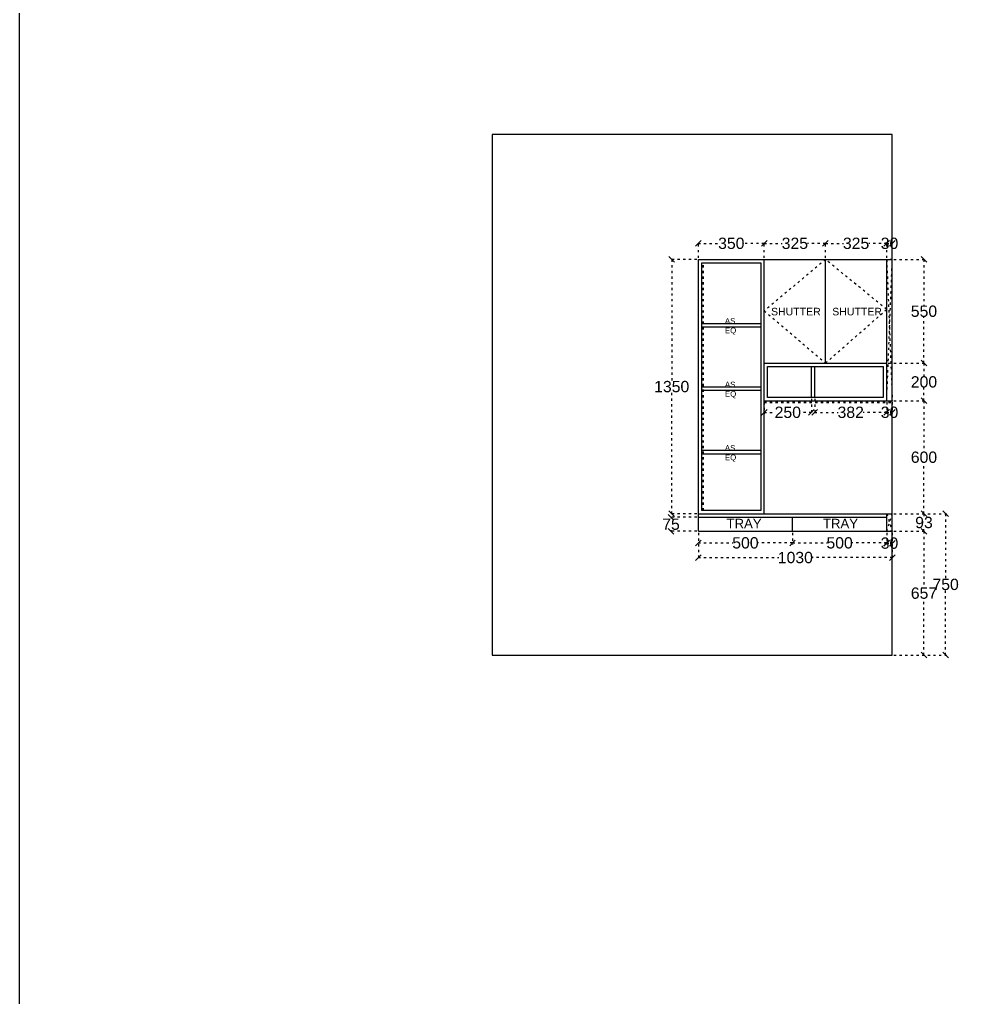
# Model space of a CAD drawing. Header units: millimetres. Extents: x 220712 to 1505573, y -354410 to 241923.
# Drawn here: x 221542 to 226617, y 118905 to 124096 of the extents above; entities that cross this region are included whole.
import ezdxf

# ---------------------------------------------------------------- set-up
doc = ezdxf.new("R2010")
doc.units = ezdxf.units.MM
doc.header["$MEASUREMENT"] = 0
doc.linetypes.add('ACAD_ISO03W100', pattern=[30, 12, -18])
doc.layers.add('Walls', color=253, linetype='Continuous')
doc.layers.add('Words', color=7, linetype='Continuous')
doc.styles.get("Standard").update_dxf_attribs({"font": 'arial.ttf'})
doc.dimstyles.get("Standard").update_dxf_attribs({"dimtxt": 60, "dimasz": 30, "dimexe": 7.75, "dimexo": 8.13, "dimgap": 0.63, "dimtad": 0, "dimtih": 1, "dimtoh": 1, "dimdec": 0, "dimzin": 0, "dimtxsty": 'Standard', "dimblk": 'OBLIQUE', "dimcen": 2.25, "dimclrd": 1, "dimclre": 1, "dimclrt": 1, "dimadec": 0, "dimazin": 0, "dimtfac": 1, "dimtdec": 0, "dimtofl": 0, "dimtmove": 0, "dimatfit": 3, "dimfxl": 1, "dimtolj": 1, "dimtzin": 0, "dimlwd": 30, "dimarcsym": 0})

# ---------------------------------------------------------------- blocks, each defined once
blk = doc.blocks.new('_Oblique')
at = {"color": 0, "linetype": 'ByBlock', "lineweight": -2}
blk.add_line((-0.5, -0.5), (0.5, 0.5), dxfattribs=at)
blk = doc.blocks.new('*D433')
at = {"layer": 'Defpoints', "color": 0, "linetype": 'ACAD_ISO03W100', "transparency": 16777216}
for p in [(225004.1, 122822), (225145.5, 122822), (225145.5, 121472)]:
    blk.add_point(p, dxfattribs=at)
at = {"layer": 'Walls', "color": 1, "linetype": 'ACAD_ISO03W100', "lineweight": -2, "transparency": 16777216}
for p, q in [((225137.4, 122822), (224996.4, 122822)), ((225137.4, 121472), (224996.4, 121472))]:
    blk.add_line(p, q, dxfattribs=at)
at = {"layer": 'Walls', "color": 1, "linetype": 'ACAD_ISO03W100', "lineweight": 30, "transparency": 16777216}
for p, q in [((225004.1, 122822), (225004.1, 122178.3)), ((225004.1, 121472), (225004.1, 122115.7))]:
    blk.add_line(p, q, dxfattribs=at)
at = {"layer": 'Walls', "color": 1, "linetype": 'ACAD_ISO03W100', "lineweight": 30, "transparency": 16777216, "xscale": 30, "yscale": 30, "zscale": 30}
for p, rotation in [((225004.1, 122822), 90), ((225004.1, 121472), 270)]:
    blk.add_blockref('_Oblique', p, dxfattribs=dict(at, rotation=rotation))
at = {"layer": 'Walls', "color": 1, "linetype": 'ACAD_ISO03W100', "transparency": 16777216, "insert": (225004.1, 122147), "char_height": 60, "attachment_point": 5}
blk.add_mtext('\\A1;1350', dxfattribs=at)
blk = doc.blocks.new('*D434')
at = {"layer": 'Defpoints', "color": 0, "linetype": 'ACAD_ISO03W100', "transparency": 16777216}
for p in [(225145.5, 121454), (225000.4, 121379), (225145.5, 121379)]:
    blk.add_point(p, dxfattribs=at)
at = {"layer": 'Walls', "color": 1, "linetype": 'ACAD_ISO03W100', "lineweight": -2, "transparency": 16777216}
for p, q in [((225137.4, 121454), (224992.6, 121454)), ((225137.4, 121379), (224992.6, 121379))]:
    blk.add_line(p, q, dxfattribs=at)
at = {"layer": 'Walls', "color": 1, "linetype": 'ACAD_ISO03W100', "lineweight": 30, "transparency": 16777216}
for p, q in [((225000.4, 121454), (225000.4, 121447.6)), ((225000.4, 121379), (225000.4, 121385.4))]:
    blk.add_line(p, q, dxfattribs=at)
at = {"layer": 'Walls', "color": 1, "linetype": 'ACAD_ISO03W100', "lineweight": 30, "transparency": 16777216, "xscale": 30, "yscale": 30, "zscale": 30}
for p, rotation in [((225000.4, 121454), 90), ((225000.4, 121379), 270)]:
    blk.add_blockref('_Oblique', p, dxfattribs=dict(at, rotation=rotation))
at = {"layer": 'Walls', "color": 1, "linetype": 'ACAD_ISO03W100', "transparency": 16777216, "insert": (225000.4, 121416.5), "char_height": 60, "attachment_point": 5}
blk.add_mtext('\\A1;75', dxfattribs=at)
blk = doc.blocks.new('*D435')
at = {"layer": 'Defpoints', "color": 0, "linetype": 'ACAD_ISO03W100', "transparency": 16777216}
for p in [(225145.5, 121379), (225645.5, 121379), (225645.5, 121317.5)]:
    blk.add_point(p, dxfattribs=at)
at = {"layer": 'Walls', "color": 1, "linetype": 'ACAD_ISO03W100', "lineweight": -2, "transparency": 16777216}
for p, q in [((225145.5, 121370.9), (225145.5, 121309.8)), ((225645.5, 121370.9), (225645.5, 121309.8))]:
    blk.add_line(p, q, dxfattribs=at)
at = {"layer": 'Walls', "color": 1, "linetype": 'ACAD_ISO03W100', "lineweight": 30, "transparency": 16777216}
for p, q in [((225145.5, 121317.5), (225328.7, 121317.5)), ((225645.5, 121317.5), (225462.3, 121317.5))]:
    blk.add_line(p, q, dxfattribs=at)
at = {"layer": 'Walls', "color": 1, "linetype": 'ACAD_ISO03W100', "lineweight": 30, "transparency": 16777216, "xscale": 30, "yscale": 30, "zscale": 30, "rotation": 180}
blk.add_blockref('_Oblique', (225145.5, 121317.5), dxfattribs=at)
at = {"layer": 'Walls', "color": 1, "linetype": 'ACAD_ISO03W100', "lineweight": 30, "transparency": 16777216, "xscale": 30, "yscale": 30, "zscale": 30}
blk.add_blockref('_Oblique', (225645.5, 121317.5), dxfattribs=at)
at = {"layer": 'Walls', "color": 1, "linetype": 'ACAD_ISO03W100', "transparency": 16777216, "insert": (225395.5, 121317.5), "char_height": 60, "attachment_point": 5}
blk.add_mtext('\\A1;500', dxfattribs=at)
blk = doc.blocks.new('*D425')
at = {"layer": 'Defpoints', "color": 0, "linetype": 'ACAD_ISO03W100', "transparency": 16777216}
for p in [(225645.5, 121379), (226145.5, 121379), (225645.5, 121317.5)]:
    blk.add_point(p, dxfattribs=at)
at = {"layer": 'Walls', "color": 1, "linetype": 'ACAD_ISO03W100', "lineweight": -2, "transparency": 16777216}
for p, q in [((225645.5, 121370.9), (225645.5, 121309.8)), ((226145.5, 121370.9), (226145.5, 121309.8))]:
    blk.add_line(p, q, dxfattribs=at)
at = {"layer": 'Walls', "color": 1, "linetype": 'ACAD_ISO03W100', "lineweight": 30, "transparency": 16777216}
for p, q in [((225645.5, 121317.5), (225828.7, 121317.5)), ((226145.5, 121317.5), (225962.3, 121317.5))]:
    blk.add_line(p, q, dxfattribs=at)
at = {"layer": 'Walls', "color": 1, "linetype": 'ACAD_ISO03W100', "lineweight": 30, "transparency": 16777216, "xscale": 30, "yscale": 30, "zscale": 30, "rotation": 180}
blk.add_blockref('_Oblique', (225645.5, 121317.5), dxfattribs=at)
at = {"layer": 'Walls', "color": 1, "linetype": 'ACAD_ISO03W100', "lineweight": 30, "transparency": 16777216, "xscale": 30, "yscale": 30, "zscale": 30}
blk.add_blockref('_Oblique', (226145.5, 121317.5), dxfattribs=at)
at = {"layer": 'Walls', "color": 1, "linetype": 'ACAD_ISO03W100', "transparency": 16777216, "insert": (225895.5, 121317.5), "char_height": 60, "attachment_point": 5}
blk.add_mtext('\\A1;500', dxfattribs=at)
blk = doc.blocks.new('*D426')
at = {"layer": 'Defpoints', "color": 0, "linetype": 'ACAD_ISO03W100', "transparency": 16777216}
for p in [(226145.5, 121379), (226175.5, 121379), (226175.5, 121316)]:
    blk.add_point(p, dxfattribs=at)
at = {"layer": 'Walls', "color": 1, "linetype": 'ACAD_ISO03W100', "lineweight": -2, "transparency": 16777216}
for p, q in [((226145.5, 121370.87), (226145.5, 121308.25)), ((226175.5, 121370.87), (226175.5, 121308.25))]:
    blk.add_line(p, q, dxfattribs=at)
at = {"layer": 'Walls', "color": 1, "linetype": 'ACAD_ISO03W100', "lineweight": 30, "transparency": 16777216}
blk.add_line((226145.5, 121316), (226175.5, 121316), dxfattribs=at)
at = {"layer": 'Walls', "color": 1, "linetype": 'ACAD_ISO03W100', "lineweight": 30, "transparency": 16777216, "xscale": 30, "yscale": 30, "zscale": 30, "rotation": 180}
blk.add_blockref('_Oblique', (226145.5, 121316), dxfattribs=at)
at = {"layer": 'Walls', "color": 1, "linetype": 'ACAD_ISO03W100', "lineweight": 30, "transparency": 16777216, "xscale": 30, "yscale": 30, "zscale": 30}
blk.add_blockref('_Oblique', (226175.5, 121316), dxfattribs=at)
at = {"layer": 'Walls', "color": 1, "linetype": 'ACAD_ISO03W100', "transparency": 16777216, "insert": (226160.5, 121316), "char_height": 60, "attachment_point": 5}
blk.add_mtext('\\A1;30', dxfattribs=at)
blk = doc.blocks.new('*D427')
at = {"layer": 'Defpoints', "color": 0, "linetype": 'ACAD_ISO03W100', "transparency": 16777216}
for p in [(226145.5, 122072), (226175.5, 122072), (226175.5, 122010.5)]:
    blk.add_point(p, dxfattribs=at)
at = {"layer": 'Walls', "color": 1, "linetype": 'ACAD_ISO03W100', "lineweight": -2, "transparency": 16777216}
for p, q in [((226145.5, 122063.87), (226145.5, 122002.75)), ((226175.5, 122063.87), (226175.5, 122002.75))]:
    blk.add_line(p, q, dxfattribs=at)
at = {"layer": 'Walls', "color": 1, "linetype": 'ACAD_ISO03W100', "lineweight": 30, "transparency": 16777216}
blk.add_line((226145.5, 122010.5), (226175.5, 122010.5), dxfattribs=at)
at = {"layer": 'Walls', "color": 1, "linetype": 'ACAD_ISO03W100', "lineweight": 30, "transparency": 16777216, "xscale": 30, "yscale": 30, "zscale": 30, "rotation": 180}
blk.add_blockref('_Oblique', (226145.5, 122010.5), dxfattribs=at)
at = {"layer": 'Walls', "color": 1, "linetype": 'ACAD_ISO03W100', "lineweight": 30, "transparency": 16777216, "xscale": 30, "yscale": 30, "zscale": 30}
blk.add_blockref('_Oblique', (226175.5, 122010.5), dxfattribs=at)
at = {"layer": 'Walls', "color": 1, "linetype": 'ACAD_ISO03W100', "transparency": 16777216, "insert": (226160.5, 122010.5), "char_height": 60, "attachment_point": 5}
blk.add_mtext('\\A1;30', dxfattribs=at)
blk = doc.blocks.new('*D428')
at = {"layer": 'Defpoints', "color": 0, "linetype": 'ACAD_ISO03W100', "transparency": 16777216}
for p in [(225763.5, 122090), (226145.5, 122072), (225763.5, 122010.5)]:
    blk.add_point(p, dxfattribs=at)
at = {"layer": 'Walls', "color": 1, "linetype": 'ACAD_ISO03W100', "lineweight": -2, "transparency": 16777216}
for p, q in [((225763.5, 122081.9), (225763.5, 122002.8)), ((226145.5, 122063.9), (226145.5, 122002.8))]:
    blk.add_line(p, q, dxfattribs=at)
at = {"layer": 'Walls', "color": 1, "linetype": 'ACAD_ISO03W100', "lineweight": 30, "transparency": 16777216}
for p, q in [((225763.5, 122010.5), (225887.9, 122010.5)), ((226145.5, 122010.5), (226021.1, 122010.5))]:
    blk.add_line(p, q, dxfattribs=at)
at = {"layer": 'Walls', "color": 1, "linetype": 'ACAD_ISO03W100', "lineweight": 30, "transparency": 16777216, "xscale": 30, "yscale": 30, "zscale": 30, "rotation": 180}
blk.add_blockref('_Oblique', (225763.5, 122010.5), dxfattribs=at)
at = {"layer": 'Walls', "color": 1, "linetype": 'ACAD_ISO03W100', "lineweight": 30, "transparency": 16777216, "xscale": 30, "yscale": 30, "zscale": 30}
blk.add_blockref('_Oblique', (226145.5, 122010.5), dxfattribs=at)
at = {"layer": 'Walls', "color": 1, "linetype": 'ACAD_ISO03W100', "transparency": 16777216, "insert": (225954.5, 122010.5), "char_height": 60, "attachment_point": 5}
blk.add_mtext('\\A1;382', dxfattribs=at)
blk = doc.blocks.new('*D429')
at = {"layer": 'Defpoints', "color": 0, "linetype": 'ACAD_ISO03W100', "transparency": 16777216}
for p in [(225745.5, 122090), (225495.5, 122072), (225745.5, 122010.5)]:
    blk.add_point(p, dxfattribs=at)
at = {"layer": 'Walls', "color": 1, "linetype": 'ACAD_ISO03W100', "lineweight": -2, "transparency": 16777216}
for p, q in [((225495.5, 122063.9), (225495.5, 122002.8)), ((225745.5, 122081.9), (225745.5, 122002.8))]:
    blk.add_line(p, q, dxfattribs=at)
at = {"layer": 'Walls', "color": 1, "linetype": 'ACAD_ISO03W100', "lineweight": 30, "transparency": 16777216}
for p, q in [((225495.5, 122010.5), (225553.2, 122010.5)), ((225745.5, 122010.5), (225687.8, 122010.5))]:
    blk.add_line(p, q, dxfattribs=at)
at = {"layer": 'Walls', "color": 1, "linetype": 'ACAD_ISO03W100', "lineweight": 30, "transparency": 16777216, "xscale": 30, "yscale": 30, "zscale": 30, "rotation": 180}
blk.add_blockref('_Oblique', (225495.5, 122010.5), dxfattribs=at)
at = {"layer": 'Walls', "color": 1, "linetype": 'ACAD_ISO03W100', "lineweight": 30, "transparency": 16777216, "xscale": 30, "yscale": 30, "zscale": 30}
blk.add_blockref('_Oblique', (225745.5, 122010.5), dxfattribs=at)
at = {"layer": 'Walls', "color": 1, "linetype": 'ACAD_ISO03W100', "transparency": 16777216, "insert": (225620.5, 122010.5), "char_height": 60, "attachment_point": 5}
blk.add_mtext('\\A1;250', dxfattribs=at)
blk = doc.blocks.new('*D430')
at = {"layer": 'Defpoints', "color": 0, "linetype": 'ACAD_ISO03W100', "transparency": 16777216}
for p in [(225820.5, 122907.5), (225820.5, 122822), (226145.5, 122822)]:
    blk.add_point(p, dxfattribs=at)
at = {"layer": 'Walls', "color": 1, "linetype": 'ACAD_ISO03W100', "lineweight": -2, "transparency": 16777216}
for p, q in [((225820.5, 122830.1), (225820.5, 122915.2)), ((226145.5, 122830.1), (226145.5, 122915.2))]:
    blk.add_line(p, q, dxfattribs=at)
at = {"layer": 'Walls', "color": 1, "linetype": 'ACAD_ISO03W100', "lineweight": 30, "transparency": 16777216}
for p, q in [((225820.5, 122907.5), (225915.9, 122907.5)), ((226145.5, 122907.5), (226050.1, 122907.5))]:
    blk.add_line(p, q, dxfattribs=at)
at = {"layer": 'Walls', "color": 1, "linetype": 'ACAD_ISO03W100', "lineweight": 30, "transparency": 16777216, "xscale": 30, "yscale": 30, "zscale": 30, "rotation": 180}
blk.add_blockref('_Oblique', (225820.5, 122907.5), dxfattribs=at)
at = {"layer": 'Walls', "color": 1, "linetype": 'ACAD_ISO03W100', "lineweight": 30, "transparency": 16777216, "xscale": 30, "yscale": 30, "zscale": 30}
blk.add_blockref('_Oblique', (226145.5, 122907.5), dxfattribs=at)
at = {"layer": 'Walls', "color": 1, "linetype": 'ACAD_ISO03W100', "transparency": 16777216, "insert": (225983, 122907.5), "char_height": 60, "attachment_point": 5}
blk.add_mtext('\\A1;325', dxfattribs=at)
blk = doc.blocks.new('*D431')
at = {"layer": 'Defpoints', "color": 0, "linetype": 'ACAD_ISO03W100', "transparency": 16777216}
for p in [(225495.5, 122907.5), (225495.5, 122822), (225820.5, 122822)]:
    blk.add_point(p, dxfattribs=at)
at = {"layer": 'Walls', "color": 1, "linetype": 'ACAD_ISO03W100', "lineweight": -2, "transparency": 16777216}
for p, q in [((225495.5, 122830.1), (225495.5, 122915.2)), ((225820.5, 122830.1), (225820.5, 122915.2))]:
    blk.add_line(p, q, dxfattribs=at)
at = {"layer": 'Walls', "color": 1, "linetype": 'ACAD_ISO03W100', "lineweight": 30, "transparency": 16777216}
for p, q in [((225495.5, 122907.5), (225590.9, 122907.5)), ((225820.5, 122907.5), (225725.1, 122907.5))]:
    blk.add_line(p, q, dxfattribs=at)
at = {"layer": 'Walls', "color": 1, "linetype": 'ACAD_ISO03W100', "lineweight": 30, "transparency": 16777216, "xscale": 30, "yscale": 30, "zscale": 30, "rotation": 180}
blk.add_blockref('_Oblique', (225495.5, 122907.5), dxfattribs=at)
at = {"layer": 'Walls', "color": 1, "linetype": 'ACAD_ISO03W100', "lineweight": 30, "transparency": 16777216, "xscale": 30, "yscale": 30, "zscale": 30}
blk.add_blockref('_Oblique', (225820.5, 122907.5), dxfattribs=at)
at = {"layer": 'Walls', "color": 1, "linetype": 'ACAD_ISO03W100', "transparency": 16777216, "insert": (225658, 122907.5), "char_height": 60, "attachment_point": 5}
blk.add_mtext('\\A1;325', dxfattribs=at)
blk = doc.blocks.new('*D432')
at = {"layer": 'Defpoints', "color": 0, "linetype": 'ACAD_ISO03W100', "transparency": 16777216}
for p in [(226175.5, 122907.5), (226145.5, 122822), (226175.5, 122822)]:
    blk.add_point(p, dxfattribs=at)
at = {"layer": 'Walls', "color": 1, "linetype": 'ACAD_ISO03W100', "lineweight": -2, "transparency": 16777216}
for p, q in [((226145.5, 122830.13), (226145.5, 122915.25)), ((226175.5, 122830.13), (226175.5, 122915.25))]:
    blk.add_line(p, q, dxfattribs=at)
at = {"layer": 'Walls', "color": 1, "linetype": 'ACAD_ISO03W100', "lineweight": 30, "transparency": 16777216}
blk.add_line((226145.5, 122907.5), (226175.5, 122907.5), dxfattribs=at)
at = {"layer": 'Walls', "color": 1, "linetype": 'ACAD_ISO03W100', "lineweight": 30, "transparency": 16777216, "xscale": 30, "yscale": 30, "zscale": 30, "rotation": 180}
blk.add_blockref('_Oblique', (226145.5, 122907.5), dxfattribs=at)
at = {"layer": 'Walls', "color": 1, "linetype": 'ACAD_ISO03W100', "lineweight": 30, "transparency": 16777216, "xscale": 30, "yscale": 30, "zscale": 30}
blk.add_blockref('_Oblique', (226175.5, 122907.5), dxfattribs=at)
at = {"layer": 'Walls', "color": 1, "linetype": 'ACAD_ISO03W100', "transparency": 16777216, "insert": (226160.5, 122907.5), "char_height": 60, "attachment_point": 5}
blk.add_mtext('\\A1;30', dxfattribs=at)
blk = doc.blocks.new('*D423')
at = {"layer": 'Defpoints', "color": 0, "linetype": 'ACAD_ISO03W100', "transparency": 16777216}
for p in [(225495.5, 122907.5), (225145.5, 122822), (225495.5, 122822)]:
    blk.add_point(p, dxfattribs=at)
at = {"layer": 'Walls', "color": 1, "linetype": 'ACAD_ISO03W100', "lineweight": -2, "transparency": 16777216}
for p, q in [((225145.5, 122830.13), (225145.5, 122915.25)), ((225495.5, 122830.13), (225495.5, 122915.25))]:
    blk.add_line(p, q, dxfattribs=at)
at = {"layer": 'Walls', "color": 1, "linetype": 'ACAD_ISO03W100', "lineweight": 30, "transparency": 16777216}
for p, q in [((225145.5, 122907.5), (225253.710382, 122907.5)), ((225495.5, 122907.5), (225387.289618, 122907.5))]:
    blk.add_line(p, q, dxfattribs=at)
at = {"layer": 'Walls', "color": 1, "linetype": 'ACAD_ISO03W100', "lineweight": 30, "transparency": 16777216, "xscale": 30, "yscale": 30, "zscale": 30, "rotation": 180}
blk.add_blockref('_Oblique', (225145.5, 122907.5), dxfattribs=at)
at = {"layer": 'Walls', "color": 1, "linetype": 'ACAD_ISO03W100', "lineweight": 30, "transparency": 16777216, "xscale": 30, "yscale": 30, "zscale": 30}
blk.add_blockref('_Oblique', (225495.5, 122907.5), dxfattribs=at)
at = {"layer": 'Walls', "color": 1, "linetype": 'ACAD_ISO03W100', "transparency": 16777216, "insert": (225320.5, 122907.5), "char_height": 60, "attachment_point": 5}
blk.add_mtext('\\A1;350', dxfattribs=at)
blk = doc.blocks.new('*D424')
at = {"layer": 'Defpoints', "color": 0, "linetype": 'ACAD_ISO03W100', "transparency": 16777216}
for p in [(225145.5, 121379), (226175.5, 121379), (226175.5, 121239.5)]:
    blk.add_point(p, dxfattribs=at)
at = {"layer": 'Walls', "color": 1, "linetype": 'ACAD_ISO03W100', "lineweight": -2, "transparency": 16777216}
for p, q in [((225145.5, 121370.9), (225145.5, 121231.8)), ((226175.5, 121370.9), (226175.5, 121231.8))]:
    blk.add_line(p, q, dxfattribs=at)
at = {"layer": 'Walls', "color": 1, "linetype": 'ACAD_ISO03W100', "lineweight": 30, "transparency": 16777216}
for p, q in [((225145.5, 121239.5), (225573.2, 121239.5)), ((226175.5, 121239.5), (225747.8, 121239.5))]:
    blk.add_line(p, q, dxfattribs=at)
at = {"layer": 'Walls', "color": 1, "linetype": 'ACAD_ISO03W100', "lineweight": 30, "transparency": 16777216, "xscale": 30, "yscale": 30, "zscale": 30, "rotation": 180}
blk.add_blockref('_Oblique', (225145.5, 121239.5), dxfattribs=at)
at = {"layer": 'Walls', "color": 1, "linetype": 'ACAD_ISO03W100', "lineweight": 30, "transparency": 16777216, "xscale": 30, "yscale": 30, "zscale": 30}
blk.add_blockref('_Oblique', (226175.5, 121239.5), dxfattribs=at)
at = {"layer": 'Walls', "color": 1, "linetype": 'ACAD_ISO03W100', "transparency": 16777216, "insert": (225660.5, 121239.5), "char_height": 60, "attachment_point": 5}
blk.add_mtext('\\A1;1030', dxfattribs=at)
blk = doc.blocks.new('*D437')
at = {"layer": 'Defpoints', "color": 0, "linetype": 'ACAD_ISO03W100', "transparency": 16777216}
for p in [(226175.5, 122072), (226343.5, 122072), (226175.5, 121472)]:
    blk.add_point(p, dxfattribs=at)
at = {"layer": 'Walls', "color": 1, "linetype": 'ACAD_ISO03W100', "lineweight": -2, "transparency": 16777216}
for p, q in [((226183.6, 122072), (226351.3, 122072)), ((226183.6, 121472), (226351.3, 121472))]:
    blk.add_line(p, q, dxfattribs=at)
at = {"layer": 'Walls', "color": 1, "linetype": 'ACAD_ISO03W100', "lineweight": 30, "transparency": 16777216}
for p, q in [((226343.5, 122072), (226343.5, 121803.3)), ((226343.5, 121472), (226343.5, 121740.7))]:
    blk.add_line(p, q, dxfattribs=at)
at = {"layer": 'Walls', "color": 1, "linetype": 'ACAD_ISO03W100', "lineweight": 30, "transparency": 16777216, "xscale": 30, "yscale": 30, "zscale": 30}
for p, rotation in [((226343.5, 122072), 90), ((226343.5, 121472), 270)]:
    blk.add_blockref('_Oblique', p, dxfattribs=dict(at, rotation=rotation))
at = {"layer": 'Walls', "color": 1, "linetype": 'ACAD_ISO03W100', "transparency": 16777216, "insert": (226343.5, 121772), "char_height": 60, "attachment_point": 5}
blk.add_mtext('\\A1;600', dxfattribs=at)
blk = doc.blocks.new('*D438')
at = {"layer": 'Defpoints', "color": 0, "linetype": 'ACAD_ISO03W100', "transparency": 16777216}
for p in [(226145.5, 122272), (226343.5, 122272), (226175.5, 122072)]:
    blk.add_point(p, dxfattribs=at)
at = {"layer": 'Walls', "color": 1, "linetype": 'ACAD_ISO03W100', "lineweight": -2, "transparency": 16777216}
for p, q in [((226153.6, 122272), (226351.3, 122272)), ((226183.6, 122072), (226351.3, 122072))]:
    blk.add_line(p, q, dxfattribs=at)
at = {"layer": 'Walls', "color": 1, "linetype": 'ACAD_ISO03W100', "lineweight": 30, "transparency": 16777216}
for p, q in [((226343.5, 122272), (226343.5, 122203.3)), ((226343.5, 122072), (226343.5, 122140.7))]:
    blk.add_line(p, q, dxfattribs=at)
at = {"layer": 'Walls', "color": 1, "linetype": 'ACAD_ISO03W100', "lineweight": 30, "transparency": 16777216, "xscale": 30, "yscale": 30, "zscale": 30}
for p, rotation in [((226343.5, 122272), 90), ((226343.5, 122072), 270)]:
    blk.add_blockref('_Oblique', p, dxfattribs=dict(at, rotation=rotation))
at = {"layer": 'Walls', "color": 1, "linetype": 'ACAD_ISO03W100', "transparency": 16777216, "insert": (226343.5, 122172), "char_height": 60, "attachment_point": 5}
blk.add_mtext('\\A1;200', dxfattribs=at)
blk = doc.blocks.new('*D439')
at = {"layer": 'Defpoints', "color": 0, "linetype": 'ACAD_ISO03W100', "transparency": 16777216}
for p in [(226145.5, 122822), (226343.5, 122822), (226145.5, 122272)]:
    blk.add_point(p, dxfattribs=at)
at = {"layer": 'Walls', "color": 1, "linetype": 'ACAD_ISO03W100', "lineweight": -2, "transparency": 16777216}
for p, q in [((226153.6, 122822), (226351.3, 122822)), ((226153.6, 122272), (226351.3, 122272))]:
    blk.add_line(p, q, dxfattribs=at)
at = {"layer": 'Walls', "color": 1, "linetype": 'ACAD_ISO03W100', "lineweight": 30, "transparency": 16777216}
for p, q in [((226343.5, 122822), (226343.5, 122578.3)), ((226343.5, 122272), (226343.5, 122515.7))]:
    blk.add_line(p, q, dxfattribs=at)
at = {"layer": 'Walls', "color": 1, "linetype": 'ACAD_ISO03W100', "lineweight": 30, "transparency": 16777216, "xscale": 30, "yscale": 30, "zscale": 30}
for p, rotation in [((226343.5, 122822), 90), ((226343.5, 122272), 270)]:
    blk.add_blockref('_Oblique', p, dxfattribs=dict(at, rotation=rotation))
at = {"layer": 'Walls', "color": 1, "linetype": 'ACAD_ISO03W100', "transparency": 16777216, "insert": (226343.5, 122547), "char_height": 60, "attachment_point": 5}
blk.add_mtext('\\A1;550', dxfattribs=at)
blk = doc.blocks.new('*D440')
at = {"layer": 'Defpoints', "color": 0, "linetype": 'ACAD_ISO03W100', "transparency": 16777216}
for p in [(226175.5, 121472), (226343.5, 121472), (226175.5, 121379)]:
    blk.add_point(p, dxfattribs=at)
at = {"layer": 'Walls', "color": 1, "linetype": 'ACAD_ISO03W100', "lineweight": -2, "transparency": 16777216}
for p, q in [((226183.6, 121472), (226351.3, 121472)), ((226183.6, 121379), (226351.3, 121379))]:
    blk.add_line(p, q, dxfattribs=at)
at = {"layer": 'Walls', "color": 1, "linetype": 'ACAD_ISO03W100', "lineweight": 30, "transparency": 16777216}
for p, q in [((226343.5, 121472), (226343.5, 121456.8)), ((226343.5, 121379), (226343.5, 121394.2))]:
    blk.add_line(p, q, dxfattribs=at)
at = {"layer": 'Walls', "color": 1, "linetype": 'ACAD_ISO03W100', "lineweight": 30, "transparency": 16777216, "xscale": 30, "yscale": 30, "zscale": 30}
for p, rotation in [((226343.5, 121472), 90), ((226343.5, 121379), 270)]:
    blk.add_blockref('_Oblique', p, dxfattribs=dict(at, rotation=rotation))
at = {"layer": 'Walls', "color": 1, "linetype": 'ACAD_ISO03W100', "transparency": 16777216, "insert": (226343.5, 121425.5), "char_height": 60, "attachment_point": 5}
blk.add_mtext('\\A1;93', dxfattribs=at)
blk = doc.blocks.new('*D441')
at = {"layer": 'Defpoints', "color": 0, "linetype": 'ACAD_ISO03W100', "transparency": 16777216}
for p in [(226175.5, 121472), (226175.5, 120722), (226458.5, 120722)]:
    blk.add_point(p, dxfattribs=at)
at = {"layer": 'Walls', "color": 1, "linetype": 'ACAD_ISO03W100', "lineweight": -2, "transparency": 16777216}
for p, q in [((226183.6, 121472), (226466.3, 121472)), ((226183.6, 120722), (226466.3, 120722))]:
    blk.add_line(p, q, dxfattribs=at)
at = {"layer": 'Walls', "color": 1, "linetype": 'ACAD_ISO03W100', "lineweight": 30, "transparency": 16777216}
for p, q in [((226458.5, 121472), (226458.5, 121128.3)), ((226458.5, 120722), (226458.5, 121065.7))]:
    blk.add_line(p, q, dxfattribs=at)
at = {"layer": 'Walls', "color": 1, "linetype": 'ACAD_ISO03W100', "lineweight": 30, "transparency": 16777216, "xscale": 30, "yscale": 30, "zscale": 30}
for p, rotation in [((226458.5, 121472), 90), ((226458.5, 120722), 270)]:
    blk.add_blockref('_Oblique', p, dxfattribs=dict(at, rotation=rotation))
at = {"layer": 'Walls', "color": 1, "linetype": 'ACAD_ISO03W100', "transparency": 16777216, "insert": (226458.5, 121097), "char_height": 60, "attachment_point": 5}
blk.add_mtext('\\A1;750', dxfattribs=at)
blk = doc.blocks.new('*D442')
at = {"layer": 'Defpoints', "color": 0, "linetype": 'ACAD_ISO03W100', "transparency": 16777216}
for p in [(226175.5, 121379), (226175.5, 120722), (226343.5, 120722)]:
    blk.add_point(p, dxfattribs=at)
at = {"layer": 'Walls', "color": 1, "linetype": 'ACAD_ISO03W100', "lineweight": -2, "transparency": 16777216}
for p, q in [((226183.6, 121379), (226351.3, 121379)), ((226183.6, 120722), (226351.3, 120722))]:
    blk.add_line(p, q, dxfattribs=at)
at = {"layer": 'Walls', "color": 1, "linetype": 'ACAD_ISO03W100', "lineweight": 30, "transparency": 16777216}
for p, q in [((226343.5, 121379), (226343.5, 121081.8)), ((226343.5, 120722), (226343.5, 121019.2))]:
    blk.add_line(p, q, dxfattribs=at)
at = {"layer": 'Walls', "color": 1, "linetype": 'ACAD_ISO03W100', "lineweight": 30, "transparency": 16777216, "xscale": 30, "yscale": 30, "zscale": 30}
for p, rotation in [((226343.5, 121379), 90), ((226343.5, 120722), 270)]:
    blk.add_blockref('_Oblique', p, dxfattribs=dict(at, rotation=rotation))
at = {"layer": 'Walls', "color": 1, "linetype": 'ACAD_ISO03W100', "transparency": 16777216, "insert": (226343.5, 121050.5), "char_height": 60, "attachment_point": 5}
blk.add_mtext('\\A1;657', dxfattribs=at)

msp = doc.modelspace()

# ---------------------------------------------------------------- linework, layer by layer
at = {"layer": 'Walls', "color": 18, "true_color": 0x000000}
for p, q in [((224050.5, 123486), (224050.5, 120722)), ((226175.5, 123486), (224050.5, 123486)), ((226175.5, 120722), (226175.5, 123486)), ((225145.5, 122822), (226175.5, 122822)), ((225145.5, 121379), (225145.5, 122822)), ((225495.5, 121472), (225495.5, 122822)), ((225820.5, 122272), (225820.5, 122822)), ((226145.5, 122072), (226145.5, 122822)), ((225163.5, 122804), (225477.5, 122804)), ((225163.5, 121490), (225163.5, 122804)), ((225477.5, 122804), (225477.5, 121490)), ((225163.5, 122483), (225477.5, 122483)), ((225163.5, 122465), (225477.5, 122465)), ((225495.5, 122272), (226145.5, 122272)), ((225745.5, 122090), (225745.5, 122254)), ((225763.5, 122090), (225763.5, 122254)), ((225163.5, 122146), (225477.5, 122146)), ((225163.5, 122128), (225477.5, 122128)), ((225495.5, 122072), (226175.5, 122072)), ((225163.5, 121809), (225477.5, 121809)), ((225163.5, 121791), (225477.5, 121791)), ((225145.5, 121472), (226175.5, 121472)), ((225477.5, 121490), (225163.5, 121490)), ((226145.5, 121379), (226145.5, 121472)), ((225145.5, 121454), (226145.5, 121454)), ((225645.5, 121379), (225645.5, 121454)), ((225145.5, 121379), (226175.5, 121379)), ((224050.5, 120722), (224630.5, 120722)), ((224630.5, 120722), (226175.5, 120722))]:
    msp.add_line(p, q, dxfattribs=at)
at = {"layer": 'Walls', "color": 40, "linetype": 'ACAD_ISO03W100', "true_color": 0xf8d731}
for p, q in [((225168.5, 121490), (225168.5, 122804)), ((225170.5, 121490), (225170.5, 122804)), ((225172.5, 121490), (225172.5, 122804)), ((225495.5, 122067), (226175.5, 122067)), ((225495.5, 122065), (226175.5, 122065)), ((225495.5, 122063), (226175.5, 122063))]:
    msp.add_line(p, q, dxfattribs=at)
at = {"layer": 'Walls', "color": 18, "true_color": 0x000000}
for points in [[(221541.5, 129286.5), (264020, 129286.5), (264020, 105454.5), (221541.5, 105454.5)], [(225513.5, 122254), (226127.5, 122254), (226127.5, 122090), (225513.5, 122090)]]:
    msp.add_lwpolyline(points, close=True, dxfattribs=at)
at = {"layer": 'Walls', "color": 9, "linetype": 'ACAD_ISO03W100', "true_color": 0xc7c8ca}
for points in [[(225820.5, 122822), (225495.5, 122549.5), (225820.5, 122272)], [(225820.5, 122272), (226145.5, 122557), (225820.5, 122822)]]:
    msp.add_lwpolyline(points, dxfattribs=at)
at = {"layer": 'Walls', "color": 240, "linetype": 'ACAD_ISO03W100', "true_color": 0xed1f24}
for points in [[(226145.5, 122072), (226175.5, 122822), (226145.5, 122822), (226175.5, 122072)], [(226145.5, 121472), (226175.5, 121379), (226145.5, 121379), (226175.5, 121472)]]:
    msp.add_lwpolyline(points, dxfattribs=at)

# ---------------------------------------------------------------- texts
at = {"color": 7, "char_height": 40, "attachment_point": 1}
for insert in [(225432.1, 122565.4), (225757.1, 122565.4)]:
    msp.add_mtext_dynamic_manual_height_columns('\\pxqc;SHUTTER', width=462.73, gutter_width=1213, heights=[0], dxfattribs=dict(at, insert=insert))
at = {"layer": 'Words', "color": 0, "attachment_point": 1}
for s, width, heights, insert, char_height in [('AS\\PEQ', 1178.022, [0], (225286.5, 122510.4), 30), ('AS\\PEQ', 1178.022, [0], (225286.5, 122173.4), 30), ('AS\\PEQ', 1178.022, [0], (225286.5, 121836.4), 30), ('TRAY', 619.773, [440.1], (225295.1, 121445.6), 50), ('TRAY', 619.773, [440.1], (225807.1, 121445.6), 50)]:
    msp.add_mtext_dynamic_manual_height_columns(s, width=width, gutter_width=866.4, heights=heights, dxfattribs=dict(at, insert=insert, char_height=char_height))

# ---------------------------------------------------------------- dimensions: what is measured, and where the dimension line sits
at = {"layer": 'Walls', "color": 240, "linetype": 'ACAD_ISO03W100', "true_color": 0xed1f24}
for base, p1, p2, picture, middle in [((225495.5, 122907.5), (225145.5, 122822), (225495.5, 122822), '*D423', (225320.5, 122907.5)), ((225495.5, 122907.5), (225820.5, 122822), (225495.5, 122822), '*D431', (225658, 122907.5)), ((225820.5, 122907.5), (226145.5, 122822), (225820.5, 122822), '*D430', (225983, 122907.5)), ((225745.5, 122010.5), (225495.5, 122072), (225745.5, 122090), '*D429', (225620.5, 122010.5)), ((225763.5, 122010.5), (226145.5, 122072), (225763.5, 122090), '*D428', (225954.5, 122010.5)), ((225645.5, 121317.5), (225145.5, 121379), (225645.5, 121379), '*D435', (225395.5, 121317.5)), ((226175.5, 121239.5), (225145.5, 121379), (226175.5, 121379), '*D424', (225660.5, 121239.5)), ((225645.5, 121317.5), (226145.5, 121379), (225645.5, 121379), '*D425', (225895.5, 121317.5))]:
    dim = msp.add_linear_dim(base=base, p1=p1, p2=p2, dimstyle='Standard', dxfattribs=at)
    dim.commit()
    dim.dimension.update_dxf_attribs({"geometry": picture, "text_midpoint": middle})
for base, p1, p2, picture, middle in [((226175.5, 122907.5), (226145.5, 122822), (226175.5, 122822), '*D432', (226160.5, 122907.5)), ((226175.5, 122010.5), (226145.5, 122072), (226175.5, 122072), '*D427', (226160.5, 122010.5)), ((226175.5, 121316), (226145.5, 121379), (226175.5, 121379), '*D426', (226160.5, 121316))]:
    dim = msp.add_linear_dim(base=base, p1=p1, p2=p2, dimstyle='Standard', dxfattribs=at)
    dim.commit()
    dim.dimension.update_dxf_attribs({"geometry": picture, "text_midpoint": middle, "dimtype": 160})
at = {"layer": 'Walls', "color": 18, "linetype": 'ACAD_ISO03W100', "true_color": 0x000000}
for base, p1, p2, picture, middle in [((225004.1, 122822), (225145.5, 121472), (225145.5, 122822), '*D433', (225004.1, 122147)), ((226343.5, 122822), (226145.5, 122272), (226145.5, 122822), '*D439', (226343.5, 122547)), ((226343.5, 122272), (226175.5, 122072), (226145.5, 122272), '*D438', (226343.5, 122172)), ((226343.5, 122072), (226175.5, 121472), (226175.5, 122072), '*D437', (226343.5, 121772)), ((226343.5, 121472), (226175.5, 121379), (226175.5, 121472), '*D440', (226343.5, 121425.5)), ((226458.5, 120722), (226175.5, 121472), (226175.5, 120722), '*D441', (226458.5, 121097)), ((226343.5, 120722), (226175.5, 121379), (226175.5, 120722), '*D442', (226343.5, 121050.5))]:
    dim = msp.add_linear_dim(base=base, p1=p1, p2=p2, angle=90, dimstyle='Standard', dxfattribs=at)
    dim.commit()
    dim.dimension.update_dxf_attribs({"geometry": picture, "text_midpoint": middle})
at = {"layer": 'Walls', "color": 240, "linetype": 'ACAD_ISO03W100', "true_color": 0xed1f24}
dim = msp.add_linear_dim(base=(225000.4, 121379), p1=(225145.5, 121454), p2=(225145.5, 121379), angle=90, dimstyle='Standard', dxfattribs=at)
dim.commit()
dim.dimension.update_dxf_attribs({"geometry": '*D434', "text_midpoint": (225000.4, 121416.5)})

doc.saveas('drawing.dxf')
